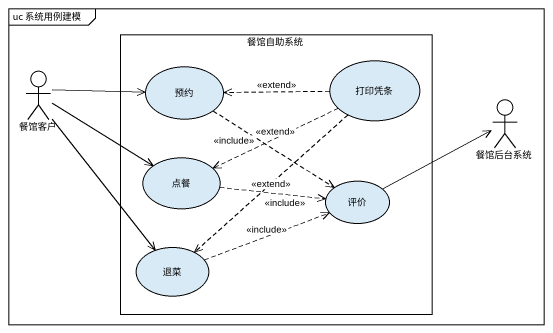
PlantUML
@startuml
mainframe uc 系统用例建模
rectangle 餐馆自助系统 {
  usecase 预约
  usecase 打印凭条
  usecase 点餐
  usecase 评价
  usecase 退菜
}
actor 餐馆客户
actor 餐馆后台系统
预约 ..> 评价 : <<include>>
打印凭条 .left.> 预约 : <<extend>>
打印凭条 .left.> 点餐 : <<extend>>
打印凭条 ..> 退菜 : <<extend>>
餐馆客户 -right-> 预约
餐馆客户 -right-> 点餐
餐馆客户 --> 退菜
点餐 .right.> 评价 : <<include>>
评价 -right-> 餐馆后台系统
退菜 .right.> 评价 : <<include>>
@enduml
